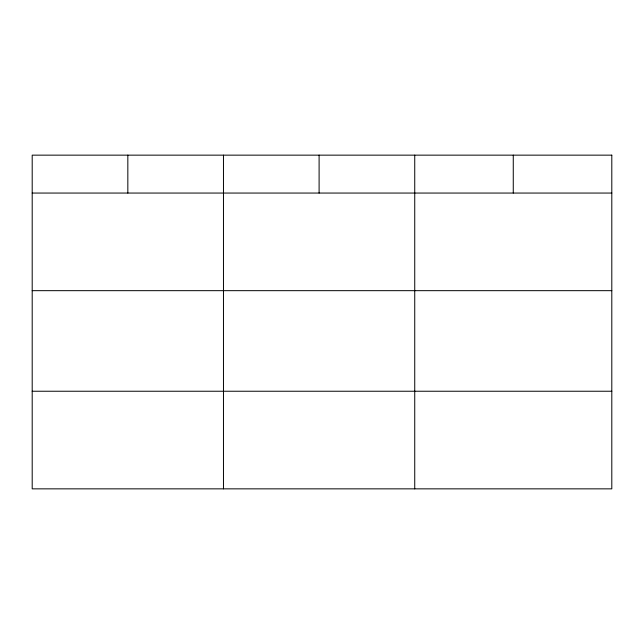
<?xml version="1.0" encoding="UTF-8"?>
<svg xmlns="http://www.w3.org/2000/svg" width="644" height="644" viewBox="0 0 644 644"><rect width="100%" height="100%" fill="white"/><g stroke="black" fill="none" stroke-linecap="round" stroke-linejoin="round"><path stroke-width="0.97" d="M32.2 193.055L611.8 193.055M32.2 290.669L611.8 290.669M32.2 391.238L611.8 391.238M513.268 155.148L513.268 193.055M414.736 155.148L414.736 488.852M319.102 155.148L319.102 193.055M223.468 155.148L223.468 488.852M127.834 155.148L127.834 193.055M611.8 155.148L32.2 155.148L32.2 488.852L611.8 488.852L611.8 155.148"/></g></svg>
